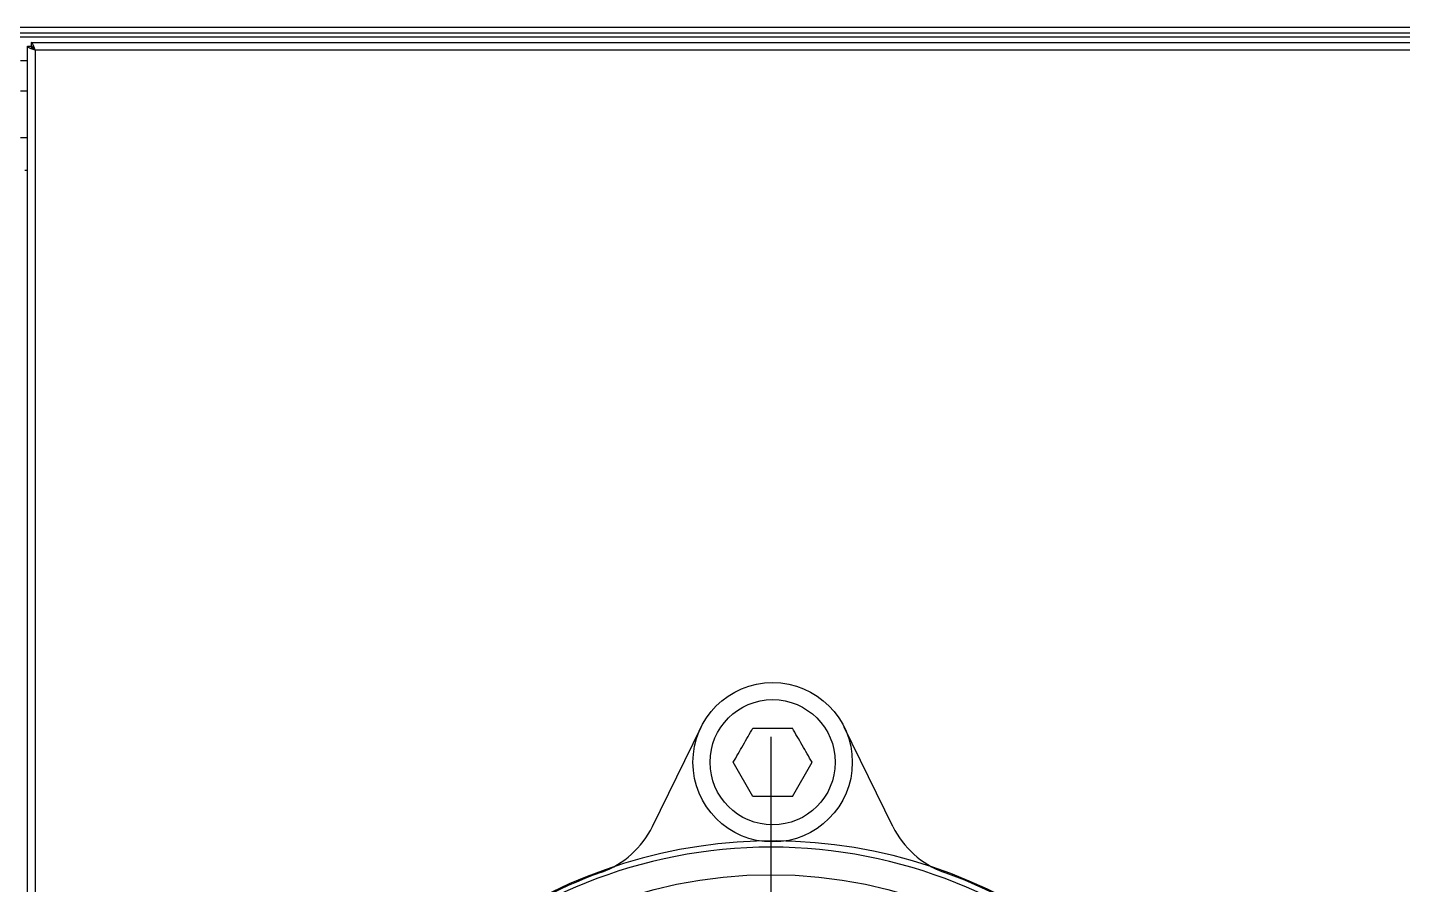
# Model space of a CAD drawing. Extents: x -76427 to 292734, y -42117 to 131250.
# Drawn here: x 12545 to 13044.3, y 2783.3 to 3094.4 of the extents above; entities that cross this region are included whole.
import ezdxf

# ---------------------------------------------------------------- set-up
doc = ezdxf.new("R2010")
doc.units = 0
doc.header["$LTSCALE"] = 10
for name, color, linetype in [('XFM7P10PV$0$U-PV-PIPE-SUS', 252, 'Continuous'), ('XFM7P10PV-200K$0$U-PV-PIPE-SUS', 200, 'Continuous'), ('XFM7Q10PV-200K$0$PV-EQ(200K)', 22, 'Continuous')]:
    doc.layers.add(name, color=color, linetype=linetype)

# ---------------------------------------------------------------- blocks, each defined once
blk = doc.blocks.new('XFM7Q10PV-200K$0$PV-主機 - Mega-V57-CUB_L40')
for p, q in [((921.98, -1369), (921.98, 1399)), ((923.48, -1365), (923.48, 1395)), ((925.48, -1365), (925.48, 1395)), ((459.98, 595), (918.65, 595)), ((873.65, 596), (873.65, 595)), ((885.48, 595), (885.48, 597.5)), ((902.43, 595), (902.43, 597.5)), ((913.53, 597.5), (913.53, 595)), ((918.65, 595), (918.65, 593.75)), ((917.23, 592.25), (459.98, 592.25)), ((917.23, -472.25), (917.23, 592.25)), ((919.98, 593.68), (918.73, 593.68)), ((919.98, 593.68), (919.98, -473.68)), ((227.98, 325), (667.98, 325))]:
    blk.add_line(p, q)
blk.add_circle((447.98, 325), 170)
blk.add_arc((447.98, 325), 180, 273.8226, 86.1774)
for points, knots in [([(917.23, 592.25), (917.56, 593.25), (917.88, 594.22), (918.21, 594.68), (918.36, 594.89), (918.51, 595), (918.65, 595)], [0, 0, 0, 0, 1.087346, 1.087346, 1.087346, 1.570796, 1.570796, 1.570796, 1.570796]), ([(917.23, 592.25), (917.61, 592.88), (917.99, 593.49), (918.38, 593.68), (918.47, 593.73), (918.56, 593.75), (918.65, 593.75)], [0, 0, 0, 0, 1.265256, 1.265256, 1.265256, 1.570796, 1.570796, 1.570796, 1.570796]), ([(918.73, 593.68), (918.73, 593.3), (918.28, 592.91), (917.68, 592.53), (917.53, 592.44), (917.38, 592.34), (917.23, 592.25)], [0, 0, 0, 0, 1.265256, 1.265256, 1.265256, 1.570796, 1.570796, 1.570796, 1.570796]), ([(917.23, 592.25), (918.22, 592.58), (919.2, 592.91), (919.66, 593.24), (919.87, 593.39), (919.98, 593.53), (919.98, 593.68)], [0, 0, 0, 0, 1.087346, 1.087346, 1.087346, 1.570796, 1.570796, 1.570796, 1.570796])]:
    blk.add_open_spline(points, degree=3, knots=knots)
blk = doc.blocks.new('XFM7Q10PV-200K')
at = {"layer": 'XFM7Q10PV-200K$0$PV-EQ(200K)', "rotation": 90}
blk.add_blockref('XFM7Q10PV-200K$0$PV-主機 - Mega-V57-CUB_L40', (13140, 2168.9), dxfattribs=at)
blk = doc.blocks.new('XFM7P10PV-200K')
at = {"layer": 'XFM7P10PV-200K$0$U-PV-PIPE-SUS'}
for p, q in [((12815.6, 2856.61), (12815.6, 2856.61)), ((12815.6, 2856.61), (12815.6, 2856.61)), ((12815.6, 2856.61), (12815.6, 2856.61)), ((12815.6, 2850.41), (12815.6, 2850.41)), ((12771.92, 2804.34), (12789.62, 2840.42)), ((12789.62, 2840.42), (12789.62, 2840.42)), ((12789.62, 2840.42), (12789.62, 2840.42)), ((12808.44, 2840.08), (12808.44, 2840.08)), ((12808.44, 2840.08), (12822.76, 2840.08)), ((12808.44, 2840.08), (12808.44, 2840.08)), ((12841.57, 2840.42), (12841.57, 2840.42)), ((12859.28, 2804.34), (12841.57, 2840.42)), ((12841.57, 2840.42), (12841.57, 2840.42)), ((12801.28, 2827.68), (12801.28, 2827.68)), ((12808.44, 2815.28), (12801.28, 2827.68)), ((12801.28, 2827.68), (12801.28, 2827.68)), ((12822.76, 2815.28), (12829.92, 2827.68)), ((12829.92, 2827.68), (12829.92, 2827.68)), ((12829.92, 2827.68), (12829.92, 2827.68)), ((12808.44, 2815.28), (12808.44, 2815.28)), ((12808.44, 2815.28), (12808.44, 2815.28)), ((12822.76, 2815.28), (12822.76, 2815.28)), ((12822.76, 2815.28), (12822.76, 2815.28)), ((12771.92, 2804.34), (12771.92, 2804.34)), ((12771.92, 2804.34), (12771.92, 2804.34)), ((12815.6, 2804.95), (12815.6, 2804.95)), ((12859.28, 2804.34), (12859.28, 2804.34)), ((12859.28, 2804.34), (12859.28, 2804.34)), ((12815.6, 2798.75), (12815.6, 2798.75)), ((12753.52, 2787.82), (12753.52, 2787.82)), ((12753.52, 2787.82), (12753.52, 2787.82)), ((12877.68, 2787.82), (12877.68, 2787.82)), ((12877.68, 2787.82), (12877.68, 2787.82))]:
    blk.add_line(p, q, dxfattribs=at)
for radius in [28.93, 22.73]:
    blk.add_circle((12815.6, 2827.68), radius, dxfattribs=at)
for centre, radius, start, end in [((12742.23, 2818.9), 33.07, 289.9589, 333.8653), ((12888.97, 2818.9), 33.07, 206.1347, 250.0411), ((12815.6, 2616.88), 182.26, 0, 143.0533), ((12815.6, 2616.88), 181.87, 109.9589, 142.9607), ((12815.6, 2616.88), 181.87, 349.9589, 70.0411)]:
    blk.add_arc(centre, radius, start, end, dxfattribs=at)
for points in [[(12804.86, 2833.88), (12805.48, 2834.95), (12806.69, 2837.05), (12807.86, 2839.08), (12808.44, 2840.08)], [(12826.34, 2833.88), (12825.72, 2834.95), (12824.51, 2837.05), (12823.33, 2839.08), (12822.76, 2840.08)], [(12801.28, 2827.68), (12801.87, 2828.71), (12803.06, 2830.77), (12804.26, 2832.84), (12804.86, 2833.88)], [(12829.92, 2827.68), (12829.32, 2828.71), (12828.13, 2830.77), (12826.94, 2832.84), (12826.34, 2833.88)], [(12815.6, 2815.28), (12814.38, 2815.28), (12811.97, 2815.28), (12809.61, 2815.28), (12808.44, 2815.28)], [(12822.76, 2815.28), (12821.64, 2815.28), (12819.33, 2815.28), (12816.87, 2815.28), (12815.6, 2815.28)]]:
    blk.add_open_spline(points, degree=3, dxfattribs=at)
blk = doc.blocks.new('XFM7P10PV$0$A$C34b3aeec')
at = {"layer": 'XFM7P10PV$0$U-PV-PIPE-SUS'}
for p, q in [((0, 239.73), (0, 239.73)), ((0, 239.73), (0, 239.73)), ((0, 239.73), (0, 239.73)), ((0, 233.53), (0, 233.53)), ((-43.68, 187.46), (-25.97, 223.55)), ((-25.98, 223.55), (-25.98, 223.55)), ((-25.97, 223.55), (-25.97, 223.55)), ((-7.16, 223.2), (-7.16, 223.2)), ((-7.16, 223.2), (7.16, 223.2)), ((-7.16, 223.2), (-7.16, 223.2)), ((25.98, 223.55), (25.98, 223.55)), ((43.68, 187.46), (25.98, 223.55)), ((25.98, 223.55), (25.98, 223.55)), ((-14.32, 210.8), (-14.32, 210.8)), ((-7.16, 198.4), (-14.32, 210.8)), ((-14.32, 210.8), (-14.32, 210.8)), ((7.16, 198.4), (14.32, 210.8)), ((14.32, 210.8), (14.32, 210.8)), ((14.32, 210.8), (14.32, 210.8)), ((-7.16, 198.4), (-7.16, 198.4)), ((-7.16, 198.4), (-7.16, 198.4)), ((7.16, 198.4), (7.16, 198.4)), ((7.16, 198.4), (7.16, 198.4)), ((-43.68, 187.46), (-43.68, 187.46)), ((-43.68, 187.46), (-43.68, 187.46)), ((0, 188.07), (0, 188.07)), ((43.68, 187.46), (43.68, 187.46)), ((43.68, 187.46), (43.68, 187.46)), ((0, 181.87), (0, 181.87)), ((-62.08, 170.94), (-62.08, 170.94)), ((-62.08, 170.94), (-62.08, 170.94)), ((62.08, 170.94), (62.08, 170.94)), ((62.08, 170.94), (62.08, 170.94))]:
    blk.add_line(p, q, dxfattribs=at)
for radius in [28.93, 22.73]:
    blk.add_circle((0, 210.8), radius, dxfattribs=at)
for centre, radius, start, end in [((-73.37, 202.02), 33.07, 289.9589, 333.8653), ((73.37, 202.02), 33.07, 206.1347, 250.0411), ((0, 0), 182.26, 0, 143.0533), ((0, 0), 181.87, 109.9589, 142.9607), ((0, 0), 181.87, 349.9589, 70.0411)]:
    blk.add_arc(centre, radius, start, end, dxfattribs=at)
for points in [[(-10.74, 217), (-10.12, 218.07), (-8.91, 220.17), (-7.74, 222.2), (-7.16, 223.2)], [(10.74, 217), (10.12, 218.07), (8.91, 220.17), (7.74, 222.2), (7.16, 223.2)], [(-14.32, 210.8), (-13.72, 211.83), (-12.53, 213.89), (-11.34, 215.96), (-10.74, 217)], [(14.32, 210.8), (13.72, 211.83), (12.53, 213.89), (11.34, 215.96), (10.74, 217)], [(0, 198.4), (-1.22, 198.4), (-3.63, 198.4), (-5.99, 198.4), (-7.16, 198.4)], [(7.16, 198.4), (6.04, 198.4), (3.73, 198.4), (1.27, 198.4), (0, 198.4)]]:
    blk.add_open_spline(points, degree=3, dxfattribs=at)
blk = doc.blocks.new('XFM7P10PV')
blk.add_blockref('XFM7P10PV$0$A$C34b3aeec', (12815.6, 2616.88))

msp = doc.modelspace()

# ---------------------------------------------------------------- block references
for name in ['XFM7Q10PV-200K', 'XFM7P10PV', 'XFM7P10PV-200K']:
    msp.add_blockref(name, (0, 0))

doc.saveas('drawing.dxf')
